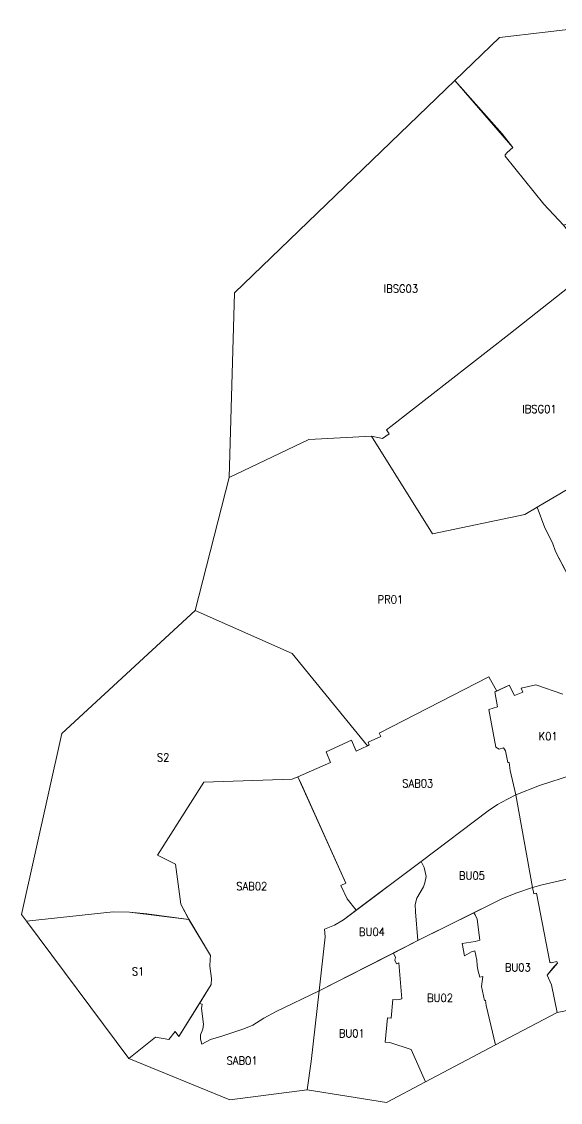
# Model space of a CAD drawing. Header units: metres. Extents: x 267238 to 306780, y 5029040 to 5062814.
# Drawn here: x 267238 to 273969, y 5029040 to 5042543 of the extents above; entities that cross this region are included whole.
import ezdxf
from ezdxf.enums import TextEntityAlignment as Align

# ---------------------------------------------------------------- set-up
doc = ezdxf.new("R2010")
doc.units = ezdxf.units.M
doc.header["$MEASUREMENT"] = 0
for name, color, linetype, lineweight in [('index Baconsfield', 7, 'Continuous', 0), ('index Baie-d Urfé', 7, 'Continuous', 0), ('index Kirkland', 7, 'Continuous', 0), ('index l Ile-Bizard-Sainte-Geniviève', 7, 'Continuous', 0), ('index Pierrefonds-Roxboro', 7, 'Continuous', 0), ('index Sainte-Anne-de-Bellevue', 7, 'Continuous', 0), ('index Senneville', 7, 'Continuous', 0), ('nom', 7, 'Continuous', 0)]:
    doc.layers.add(name, color=color, linetype=linetype, lineweight=lineweight)
doc.styles.add('Style-STANDARD', font='STANDARD.shx')

msp = doc.modelspace()

# ---------------------------------------------------------------- linework, layer by layer
at = {"layer": 'index Baconsfield', "color": 30, "linetype": 'Continuous', "lineweight": 0, "elevation": 10, "flags": 128}
msp.add_lwpolyline([(274120.558326, 5033131.750906), (273706.146867, 5032997.34204), (273410.42, 5032880.962), (273621.025025, 5031725.240487), (273739.532666, 5031759.308753), (274642.639718, 5031965.345589)], dxfattribs=at)
msp.add_lwpolyline([(273621.025025, 5031725.240487), (273739.532666, 5031759.308753), (274642.639718, 5031965.345589), (274652.154, 5031929.645), (274871.625, 5030782.476), (274858.003099, 5030777.755145), (274964.105322, 5030375.221473), (273928.683244, 5030163.539969), (273858.596038, 5030507.254208), (273803.362626, 5030629.788685), (273886.625, 5030732), (273930.75, 5030777.5), (273926.031, 5030799), (273854.928, 5030784.457), (273841.792, 5030787.432), (273838.297, 5030792.077), (273670.969, 5031655), (273635.465324, 5031645.997532), (273621.025025, 5031725.240487)], close=True, dxfattribs=at)
at = {"layer": 'index Baie-d Urfé', "color": 4, "linetype": 'Continuous', "lineweight": 0, "elevation": 10, "flags": 128}
for points in [[(272227.709128, 5032050.286456), (273068.187161, 5032682.837672), (273184.063603, 5032760.508781), (273306.177919, 5032829.917007), (273410.42, 5032880.962), (273621.025025, 5031725.240487), (273422.950147, 5031657.508789), (273244.404215, 5031585.324235), (272186.6165, 5031060.494), (272156.585, 5031418.801), (272153.656, 5031512.09), (272177.156, 5031589.5), (272256.923, 5031734.769), (272276.364, 5031784.942), (272291.594, 5031861.5), (272265.906, 5031976.5), (272227.709128, 5032050.286456)], [(272227.709128, 5032050.286456), (272265.906, 5031976.5), (272291.594, 5031861.5), (272276.364, 5031784.942), (272256.923, 5031734.769), (272177.156, 5031589.5), (272153.656, 5031512.09), (272156.585, 5031418.801), (272186.6165, 5031060.494), (270956.130627, 5030434.488047), (271032.04988, 5031107.006536), (271020.419945, 5031204.839083), (271147.820595, 5031255.606242), (271258.410703, 5031320.783871), (272227.709128, 5032050.286456)], [(272889.133018, 5031409.053455), (272902.875, 5031383), (272928.386, 5031329.129), (272960.219, 5031066.5), (272902.856, 5031049.197), (272740.75, 5031026.5), (272769.375, 5030869), (272858.125, 5030919.5), (272901.75, 5030932.5), (272926.875, 5030818), (272928.344, 5030752), (272935.814, 5030694.59), (272960.463, 5030605.444), (272999.314136, 5030614.530209), (272983.344, 5030488), (273021.193, 5030312.238), (273031.391975, 5030315.985747), (273042.266719, 5030248.296202), (273158.759755, 5029757.824037), (273928.683244, 5030163.539969), (273858.596038, 5030507.254208), (273803.362626, 5030629.788685), (273930.75, 5030777.5), (273926.031, 5030799), (273854.928, 5030784.457), (273841.792, 5030787.432), (273838.297, 5030792.077), (273670.969, 5031655), (273635.465324, 5031645.997532), (273621.025025, 5031725.240487), (273422.950147, 5031657.508789), (273244.404215, 5031585.324235), (272889.133018, 5031409.053455)], [(272104.922642, 5029700.510667), (271836.75, 5029786.5), (271779.522, 5029792.394), (271810.719, 5030095), (271856.5, 5030092.5), (271875.656, 5030323.5), (271920.375, 5030321.5), (271953.375, 5030326), (271987.438, 5030335.5), (271951.375, 5030785), (271921.816, 5030769.592), (271901.095, 5030815.614), (271910.220351, 5030850.638018), (271882.242774, 5030905.644791), (272186.6165, 5031060.494), (272889.133018, 5031409.053455), (272902.875, 5031383), (272928.386, 5031329.129), (272960.219, 5031066.5), (272902.856, 5031049.197), (272740.75, 5031026.5), (272769.375, 5030869), (272858.125, 5030919.5), (272901.75, 5030932.5), (272926.875, 5030818), (272928.344, 5030752), (272935.814, 5030694.59), (272960.463, 5030605.444), (272999.314136, 5030614.530209), (272983.344, 5030488), (273021.193, 5030312.238), (273031.391975, 5030315.985747), (273042.266719, 5030248.296202), (273158.759755, 5029757.824037), (272285.008652, 5029297.395504), (272104.922642, 5029700.510667)], [(270853.674, 5029550.286), (270956.130627, 5030434.488047), (271882.242774, 5030905.644791), (271910.220351, 5030850.638018), (271901.095, 5030815.614), (271921.816, 5030769.592), (271951.375, 5030785), (271987.438, 5030335.5), (271953.375, 5030326), (271920.375, 5030321.5), (271875.656, 5030323.5), (271856.5, 5030092.5), (271810.719, 5030095), (271779.522, 5029792.394), (271836.75, 5029786.5), (272104.922642, 5029700.510667), (272285.008652, 5029297.395504), (271796.380268, 5029039.909764), (270804.779642, 5029198.62324), (270853.674, 5029550.286)]]:
    msp.add_lwpolyline(points, close=True, dxfattribs=at)
at = {"layer": 'index Kirkland', "color": 1, "linetype": 'Continuous', "lineweight": 0, "elevation": 10, "flags": 128}
msp.add_lwpolyline([(274120.558326, 5033131.750906), (273706.146867, 5032997.34204), (273410.42, 5032880.962), (273340.242265, 5033186.547136), (273327.291907, 5033285.560896), (273310.641446, 5033284.635534), (273283.815704, 5033430.842768), (273256.989963, 5033468.78262), (273203.338479, 5033452.1261), (273160.787303, 5033476.185518), (273074.759924, 5033949.970987), (273182.987917, 5033982.358666), (273151.537047, 5034167.893796), (273330.066983, 5034253.952484), (273395.743799, 5034125.327132), (273499.346664, 5034164.192347), (273478.071076, 5034216.012632), (273661.22614, 5034258.579296), (273998.99, 5034139.821)], dxfattribs=at)
at = {"layer": 'index l Ile-Bizard-Sainte-Geniviève', "color": 30, "linetype": 'Continuous', "lineweight": 0, "elevation": 10, "flags": 128}
for points in [[(277046.150021, 5041600.325745), (276883.480431, 5041568.532504), (276636.411, 5041419.772), (276187.336317, 5041460.024312), (275497.667963, 5041317.506088), (274835.845373, 5041293.213209), (274630.977033, 5041118.13096), (274557.893465, 5040331.967124), (274259.916031, 5040153.819344), (274229.387452, 5040078.858461), (274006.296, 5039999.945), (273759.722, 5040264.025), (273277.824, 5040861.438), (273279.443, 5040879.888), (273302.915, 5040908.844), (273375.526, 5040971.723), (272651.572887, 5041807.749026), (273208.035845, 5042343.985177), (274919.166676, 5042542.687009), (275236.478877, 5042364.134349), (276004.969363, 5042289.737407), (276446.231642, 5042299.656999), (276505.727679, 5042061.586785), (277046.150021, 5041600.325745)], [(273239.35, 5041141.824), (273375.526, 5040971.723), (273302.915, 5040908.844), (273279.443, 5040879.888), (273277.824, 5040861.438), (273759.722, 5040264.025), (274006.296, 5039999.945), (274417.361963, 5039495.108006), (273326.349454, 5038632.051859), (271849.797, 5037484.94), (271795.818, 5037443.516), (271830.456307, 5037393.483761), (271746.271438, 5037336.106295), (271607.383477, 5037362.021819), (270824.089162, 5037322.346912), (269832.577371, 5036846.248038), (269897.949002, 5039154.216293), (272651.572887, 5041807.749026), (273239.35, 5041141.824)], [(271607.383477, 5037362.021819), (271746.271438, 5037336.106295), (271830.456307, 5037393.483761), (271795.818, 5037443.516), (271849.797, 5037484.94), (273326.349454, 5038632.051859), (274417.361963, 5039495.108006), (274844.766, 5038969.966), (275176.711, 5038568.387), (275198.333, 5038587.363), (275264.956, 5038504.649), (275316.955912, 5038438.638401), (275755.145503, 5038333.878962), (275199.330064, 5037252.250722), (275080.8935, 5037242.534229), (274965.633914, 5037233.078373), (273677.471237, 5036475.841302), (273522.984258, 5036385.027253), (272370.847557, 5036142.018453), (271607.383477, 5037362.021819)]]:
    msp.add_lwpolyline(points, close=True, dxfattribs=at)
at = {"layer": 'index Pierrefonds-Roxboro', "color": 6, "linetype": 'Continuous', "lineweight": 0, "elevation": 10, "flags": 128}
msp.add_lwpolyline([(273998.99, 5034139.821), (273661.22614, 5034258.579296), (273478.071076, 5034216.012632), (273499.346664, 5034164.192347), (273395.743799, 5034125.327132), (273330.066983, 5034253.952484), (273173.555516, 5034178.507593), (273076.119, 5034357.698), (271706.414, 5033654.686), (271724.486, 5033609.83), (271566.104, 5033540.159), (271580.859, 5033505.231), (271559.035, 5033495.08), (270618.665, 5034649.876), (269406.227301, 5035184.86134), (269832.577371, 5036846.248038), (270824.089162, 5037322.346912), (271607.383477, 5037362.021819), (272370.847557, 5036142.018453), (273522.984258, 5036385.027253), (273677.471237, 5036475.841302), (273677.471237, 5036475.841302), (273772.813, 5036218), (273870.719, 5036032.5), (273908.156, 5035921), (274114.719, 5035526.5)], dxfattribs=at)
msp.add_lwpolyline([(275196.469, 5036989), (275258.75, 5036874.5), (275287.70673, 5036890.312817), (275431.4495, 5036614.7985), (274816.531, 5036008), (274728.175, 5035945.807), (274645.349, 5035894.781), (274083.171502, 5035586.750325), (273908.156, 5035921), (273870.719, 5036032.5), (273772.813, 5036218), (273677.471237, 5036475.841302), (274965.633914, 5037233.078373), (275080.8935, 5037242.534229), (275196.469, 5036989)], close=True, dxfattribs=at)
at = {"layer": 'index Sainte-Anne-de-Bellevue', "color": 5, "linetype": 'Continuous', "lineweight": 0, "elevation": 10, "flags": 128}
for points in [[(271418.43194, 5031441.217272), (271305.844, 5031581.5), (271223.844, 5031751), (271288.919, 5031778.831), (270718.25, 5033048), (270689.10392, 5033107.915038), (271095.097799, 5033288.198686), (271041.386, 5033418.95), (271358.392, 5033563.948), (271419.392, 5033429.95), (271559.035, 5033495.08), (271580.859, 5033505.231), (271566.104, 5033540.159), (271724.486, 5033609.83), (271706.414, 5033654.686), (273076.119, 5034357.698), (273173.555516, 5034178.507593), (273151.537047, 5034167.893796), (273182.987917, 5033982.358666), (273074.759924, 5033949.970987), (273160.787303, 5033476.185518), (273203.338479, 5033452.1261), (273256.989963, 5033468.78262), (273283.815704, 5033430.842768), (273310.641446, 5033284.635534), (273327.291907, 5033285.560896), (273340.242265, 5033186.547136), (273410.42, 5032880.962), (273306.177919, 5032829.917007), (273184.063603, 5032760.508781), (273068.187161, 5032682.837672), (272227.709128, 5032050.286456), (271418.43194, 5031441.217272)], [(269513.36, 5033039.951), (270619.376, 5033076.952), (270689.10392, 5033107.915038), (271288.919, 5031778.831), (271223.844, 5031751), (271305.844, 5031581.5), (271418.43194, 5031441.217272), (271258.410703, 5031320.783871), (271147.820595, 5031255.606242), (271020.419945, 5031204.839083), (271032.04988, 5031107.006536), (270956.130627, 5030434.488047), (270419.515563, 5030177.415485), (270265.022451, 5030091.349285), (270126.626226, 5030005.745806), (270014.688103, 5029958.548213), (269739.930891, 5029867.854798), (269596.53908, 5029824.358977), (269488.301391, 5029768.832396), (269472.574547, 5029828.060749), (269472.574547, 5029884.512772), (269502.178018, 5029952.995555), (269511.429102, 5030016.851122), (269483.675848, 5030212.119597), (269492.732, 5030265.7835), (269458.295473, 5030273.458901), (269607.609304, 5030513.968431), (269611.309738, 5030587.54115), (269590.957352, 5030740.239247), (269591.88246, 5030825.380004), (269596.508002, 5030875.816648), (269326.376333, 5031329.283722), (269228.344, 5031515.942), (269159.347, 5032016.945), (268936.346, 5032128.946), (269513.36, 5033039.951)], [(269607.609304, 5030513.968431), (269458.295473, 5030273.458901), (269492.732, 5030265.7835), (269483.675848, 5030212.119597), (269511.429102, 5030016.851122), (269502.178018, 5029952.995555), (269472.574547, 5029884.512772), (269472.574547, 5029828.060749), (269488.301391, 5029768.832396), (269596.53908, 5029824.358977), (269739.930891, 5029867.854798), (270014.688103, 5029958.548213), (270126.626226, 5030005.745806), (270265.022451, 5030091.349285), (270419.515563, 5030177.415485), (270956.130627, 5030434.488047), (270853.674, 5029550.286), (270804.779642, 5029198.62324), (269838.010043, 5029071.826628), (268578.677247, 5029587.645425), (268911.980608, 5029856.573379), (269077.094, 5029826.5), (269155.313, 5029927.5), (269204.094, 5029864), (269607.609304, 5030513.968431)]]:
    msp.add_lwpolyline(points, close=True, dxfattribs=at)
at = {"layer": 'index Senneville', "color": 3, "linetype": 'Continuous', "lineweight": 0, "elevation": 10, "flags": 128}
for points in [[(269513.36, 5033039.951), (268936.346, 5032128.946), (269159.347, 5032016.945), (269228.344, 5031515.942), (269327.933635, 5031326.669496), (268586.939141, 5031417.027647), (268382.952727, 5031421.886223), (267300.938655, 5031302.034029), (267238.116602, 5031386.324674), (267738.874919, 5033649.231657), (269406.227301, 5035184.86134), (270618.665, 5034649.876), (271559.035, 5033495.08), (271419.392, 5033429.95), (271358.392, 5033563.948), (271041.386, 5033418.95), (271095.097799, 5033288.198686), (270689.10392, 5033107.915038), (270619.376, 5033076.952), (269513.36, 5033039.951)], [(267300.938655, 5031302.034029), (268382.952727, 5031421.886223), (268586.939141, 5031417.027647), (268800.639195, 5031394.354293), (269327.933635, 5031326.669496), (269596.508002, 5030875.816648), (269591.88246, 5030825.380004), (269590.957352, 5030740.239247), (269611.309738, 5030587.54115), (269607.609304, 5030513.968431), (269458.295473, 5030273.458901), (269204.094, 5029864), (269155.313, 5029927.5), (269077.094, 5029826.5), (268911.980608, 5029856.573379), (268578.677247, 5029587.645425), (267300.938655, 5031302.034029)]]:
    msp.add_lwpolyline(points, close=True, dxfattribs=at)

# ---------------------------------------------------------------- texts
at = {"layer": 'nom', "color": 30, "linetype": 'Continuous', "lineweight": 0, "style": 'Style-STANDARD'}
for s, p in [('IBSG03', (271975.760399, 5039206.488454, 10)), ('IBSG01', (273706.723244, 5037702.740265, 10))]:
    msp.add_text(s, height=100, dxfattribs=at).set_placement(p, align=Align.MIDDLE_CENTER)
at = {"layer": 'nom', "color": 6, "linetype": 'Continuous', "lineweight": 0, "style": 'Style-STANDARD'}
msp.add_text('PR01', height=100, dxfattribs=at).set_placement((271845.13249, 5035322.515624, 10), align=Align.MIDDLE_CENTER)
at = {"layer": 'nom', "color": 1, "linetype": 'Continuous', "lineweight": 0, "style": 'Style-STANDARD'}
msp.add_text('K01', height=100, dxfattribs=at).set_placement((273815.51886, 5033614.781362, 10), align=Align.MIDDLE_CENTER)
at = {"layer": 'nom', "color": 3, "linetype": 'Continuous', "lineweight": 0, "style": 'Style-STANDARD'}
for s, p in [('S2', (269005.632388, 5033349.007416, 10)), ('S1', (268693.27819, 5030675.677304, 10))]:
    msp.add_text(s, height=100, dxfattribs=at).set_placement(p, align=Align.MIDDLE_CENTER)
at = {"layer": 'nom', "color": 5, "linetype": 'Continuous', "lineweight": 0, "style": 'Style-STANDARD'}
for s, p in [('SAB03', (272187.061262, 5033024.732276, 10)), ('SAB02', (270113.376451, 5031740.14508, 10)), ('SAB01', (269991.905375, 5029561.554631, 10))]:
    msp.add_text(s, height=100, dxfattribs=at).set_placement(p, align=Align.MIDDLE_CENTER)
at = {"layer": 'nom', "color": 4, "linetype": 'Continuous', "lineweight": 0, "style": 'Style-STANDARD'}
for s, p in [('BU05', (272863.999116, 5031872.68447, 10)), ('BU04', (271614.582326, 5031169.633369, 10)), ('BU03', (273436.648478, 5030726.971565, 10)), ('BU02', (272464.879864, 5030345.067263, 10)), ('BU01', (271362.963667, 5029902.405458, 10))]:
    msp.add_text(s, height=100, dxfattribs=at).set_placement(p, align=Align.MIDDLE_CENTER)

doc.saveas('drawing.dxf')
